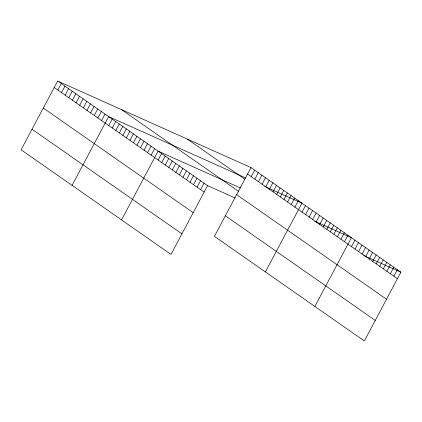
<?xml version="1.0" encoding="UTF-8"?>
<svg xmlns="http://www.w3.org/2000/svg" width="422" height="422" viewBox="0 0 422 422"><rect width="100%" height="100%" fill="white"/><g stroke="black" fill="none" stroke-linecap="round" stroke-linejoin="round"><path stroke-width="0.63" d="M57.666 81.029L21.1 149.799L171.01 254.408L207.577 185.638L57.666 81.029L250.99 167.592L400.9 272.201L364.334 340.971L214.423 236.362L250.99 167.592M57.861 90.05L61.306 83.567M61.501 92.587L64.946 86.109M65.141 95.129L68.591 88.652M68.786 97.672L72.231 91.189M72.426 100.209L75.87 93.731M76.065 102.752L79.51 96.269M79.705 105.289L83.15 98.811M83.345 107.832L86.795 101.354M86.99 110.374L90.435 103.891M90.63 112.911L94.074 106.434M94.27 115.454L97.714 108.971M97.909 117.996L101.354 111.513M101.549 120.534L104.994 114.056M72.072 185.369L108.639 116.593L245.841 178.031M108.723 125.54L112.173 119.062M112.257 128.008L115.702 121.525M115.792 130.472L119.236 123.994M119.326 132.941L122.77 126.458M122.86 135.404L126.305 128.926M126.394 137.873L129.839 131.39M129.929 140.336L133.373 133.853M133.457 142.8L136.907 136.322M136.992 145.268L140.442 138.785M140.526 147.732L143.971 141.254M144.06 150.2L147.505 143.717M147.595 152.664L151.039 146.186M151.129 155.132L154.573 148.649M121.541 219.888L158.108 151.118L240.445 187.985M158.197 160.065L161.642 153.582M161.732 162.528L165.176 156.05M165.26 164.991L168.71 158.514M168.795 167.46L172.239 160.977M172.329 169.924L175.774 163.446M175.863 172.392L179.308 165.909M179.397 174.856L182.842 168.378M182.932 177.324L186.376 170.841M186.466 179.788L189.911 173.31M190 182.257L193.445 175.774M193.529 184.72L196.979 178.242M197.063 187.189L200.513 180.706M200.598 189.652L204.042 183.169M251.185 176.612L254.63 170.129M254.825 179.15L258.269 172.672M258.464 181.692L261.909 175.214M262.104 184.235L265.554 177.752M265.749 186.772L269.194 180.294M269.389 189.314L272.834 182.832M273.029 191.857L276.473 185.374M276.668 194.394L280.113 187.917M280.308 196.937L283.753 190.454M283.948 199.474L287.398 192.996M287.593 202.017L291.038 195.534M291.233 204.559L294.677 198.076M294.873 207.096L298.317 200.619M265.391 271.932L301.957 203.156L264.742 186.492M302.046 212.102L305.491 205.625M305.581 214.571L309.025 208.088M309.115 217.035L312.56 210.557M312.649 219.503L316.094 213.02M316.183 221.967L319.628 215.489M319.712 224.435L323.162 217.952M323.247 226.899L326.697 220.416M326.781 229.362L330.226 222.885M330.315 231.831L333.76 225.348M333.849 234.294L337.294 227.817M337.384 236.763L340.828 230.28M340.918 239.227L344.363 232.749M344.452 241.695L347.897 235.212M314.865 306.451L351.431 237.681L314.807 221.281M351.515 246.627L354.965 240.144M355.05 249.091L358.494 242.613M358.584 251.554L362.029 245.077M362.118 254.023L365.563 247.54M365.652 256.486L369.097 250.009M369.187 258.955L372.631 252.472M372.721 261.418L376.166 254.941M376.255 263.887L379.7 257.404M379.784 266.351L383.234 259.873M383.318 268.819L386.763 262.336M386.853 271.283L390.297 264.805M390.387 273.751L393.832 267.268M393.921 276.215L397.366 269.732M207.577 185.638L235.339 198.071M363.685 255.537L400.9 272.201M247.545 174.07L397.455 278.678M187.194 139.023L244.723 179.171M121.462 109.593L238.562 191.308M236.615 194.626L386.526 299.235M54.222 87.507L204.132 192.115M225.353 215.806L375.263 320.414M43.292 108.064L193.202 212.672M32.03 129.243L181.94 233.851"/></g></svg>
